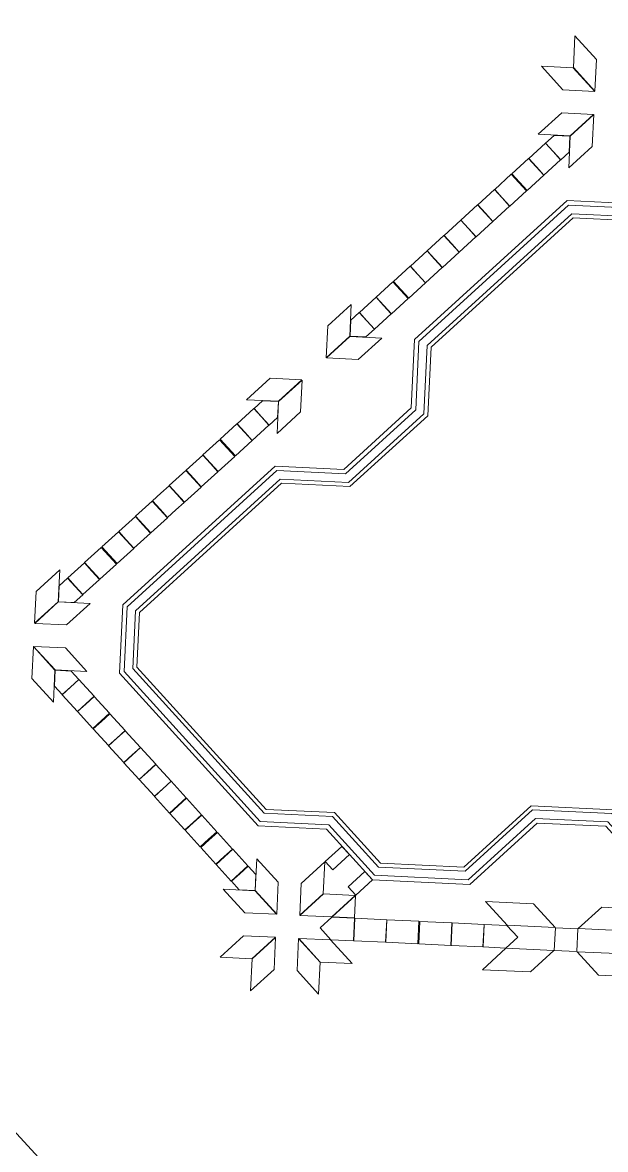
# Model space of a CAD drawing. Header units: inches. Extents: x 733725 to 1472938, y 4017711 to 8040520.
# Drawn here: x 734644.54 to 734654.89, y 4019098.42 to 4019118.41 of the extents above; entities that cross this region are included whole.
import ezdxf

# ---------------------------------------------------------------- set-up
doc = ezdxf.new("R2010")
doc.units = ezdxf.units.IN
doc.header["$MEASUREMENT"] = 0
for name, color, linetype, lineweight in [('H-HARAM2', 123, 'Continuous', 5), ('H-HARAM3', 123, 'Continuous', 5), ('H-MAFSALL', 31, 'Continuous', 13), ('VAZE-MOJOOD-IN', 252, 'Continuous', 0)]:
    doc.layers.add(name, color=color, linetype=linetype, lineweight=lineweight)
pattern_1 = [(354.99999998, (-0.961, 0.33), (0.553438968, 6.325836333), []), (354.99999998, (-0.892, 1.121), (0.553438968, 6.325836333), []), (354.99999998, (-0.823, 1.9117), (0.553438968, 6.325836333), [])]

msp = doc.modelspace()

# ---------------------------------------------------------------- hatches: boundary and pattern name
at = {"layer": 'H-HARAM2'}
h = msp.add_hatch(dxfattribs=at)
h.set_pattern_fill('PLAST', color=256, angle=-5, style=0)
h.set_pattern_definition(pattern_1)
edge = h.paths.add_edge_path()
edge.add_line((734632.731, 4019098.943), (734586.621, 4019149.885))
edge.add_line((734586.621, 4019149.885), (734697.208, 4019249.401))
edge.add_line((734697.208, 4019249.401), (734656.636, 4019294.307))
edge.add_line((734656.636, 4019294.307), (734612.593, 4019254.265))
edge.add_arc((734584.783, 4019246.201), 28.955, -31.0677, 16.1711, ccw=False)
edge.add_line((734609.585, 4019231.259), (734630.186, 4019208.599))
edge.add_line((734630.186, 4019208.599), (734617.904, 4019197.432))
edge.add_line((734617.904, 4019197.432), (734597.303, 4019220.092))
edge.add_arc((734584.783, 4019246.201), 28.955, 248.3791, 295.6179, ccw=False)
edge.add_line((734574.114, 4019219.283), (734521.152, 4019171.133))
edge.add_line((734521.152, 4019171.133), (734519.735, 4019155.04))
edge.add_line((734519.735, 4019155.04), (734510.13, 4019146.749))
edge.add_line((734510.13, 4019146.749), (734509.618, 4019135.985))
edge.add_line((734509.618, 4019135.985), (734511.003, 4019134.453))
edge.add_line((734511.003, 4019134.453), (734515.932, 4019129.031))
edge.add_line((734515.932, 4019129.031), (734518.495, 4019128.91))
edge.add_line((734518.495, 4019128.91), (734518.371, 4019126.305))
edge.add_line((734518.371, 4019126.305), (734518.431, 4019126.238))
edge.add_line((734518.431, 4019126.238), (734518.193, 4019121.231))
edge.add_line((734518.193, 4019121.231), (734532.114, 4019121.216))
edge.add_line((734532.114, 4019121.216), (734533.331, 4019119.845))
edge.add_line((734533.331, 4019119.845), (734566.504, 4019083.356))
edge.add_line((734566.504, 4019083.356), (734585.293, 4019100.438))
edge.add_line((734585.293, 4019100.438), (734607.504, 4019076.008))
edge.add_line((734607.504, 4019076.008), (734632.731, 4019098.943))
h = msp.add_hatch(dxfattribs=at)
h.set_pattern_fill('PLAST', color=256, angle=-5, style=0)
h.set_pattern_definition(pattern_1)
edge = h.paths.add_edge_path()
edge.add_line((734632.731, 4019098.943), (734586.621, 4019149.885))
edge.add_line((734586.621, 4019149.885), (734697.208, 4019249.401))
edge.add_line((734697.208, 4019249.401), (734656.636, 4019294.307))
edge.add_line((734656.636, 4019294.307), (734612.593, 4019254.265))
edge.add_arc((734584.783, 4019246.201), 28.955, -31.0677, 16.1711, ccw=False)
edge.add_line((734609.585, 4019231.259), (734630.186, 4019208.599))
edge.add_line((734630.186, 4019208.599), (734617.904, 4019197.432))
edge.add_line((734617.904, 4019197.432), (734597.303, 4019220.092))
edge.add_arc((734584.783, 4019246.201), 28.955, 248.3791, 295.6179, ccw=False)
edge.add_line((734574.114, 4019219.283), (734521.152, 4019171.133))
edge.add_line((734521.152, 4019171.133), (734519.735, 4019155.04))
edge.add_line((734519.735, 4019155.04), (734510.13, 4019146.749))
edge.add_line((734510.13, 4019146.749), (734509.618, 4019135.985))
edge.add_line((734509.618, 4019135.985), (734511.003, 4019134.453))
edge.add_line((734511.003, 4019134.453), (734515.932, 4019129.031))
edge.add_line((734515.932, 4019129.031), (734518.495, 4019128.91))
edge.add_line((734518.495, 4019128.91), (734518.371, 4019126.305))
edge.add_line((734518.371, 4019126.305), (734518.431, 4019126.238))
edge.add_line((734518.431, 4019126.238), (734518.193, 4019121.231))
edge.add_line((734518.193, 4019121.231), (734532.114, 4019121.216))
edge.add_line((734532.114, 4019121.216), (734533.331, 4019119.845))
edge.add_line((734533.331, 4019119.845), (734566.504, 4019083.356))
edge.add_line((734566.504, 4019083.356), (734585.293, 4019100.438))
edge.add_line((734585.293, 4019100.438), (734607.504, 4019076.008))
edge.add_line((734607.504, 4019076.008), (734632.731, 4019098.943))
at = {"layer": 'H-MAFSALL'}
h = msp.add_hatch(dxfattribs=at)
h.set_pattern_fill('ANGLE', color=256, scale=0.3, angle=45, style=0)
h.set_pattern_definition([(44.999999983, (-0.0012, 0.0002), (-1.4817422595, 1.4817422604), [1.524, -0.5715]), (134.999999983, (-0.0012, 0.0002), (-1.4817422604, -1.4817422595), [1.524, -0.5715])])
edge = h.paths.add_edge_path(flags=16)
edge.add_arc((734483.445, 4019138.19), 8, -50, 310)
edge = h.paths.add_edge_path(flags=16)
edge.add_arc((735041.69, 4018744.78), 5, 130, 310)
edge.add_arc((735041.69, 4018744.78), 5, -50, 130)
edge = h.paths.add_edge_path(flags=16)
edge.add_arc((734929.449, 4018650.032), 10, 307.1029, 310)
edge.add_line((734935.877, 4018642.372), (734935.481, 4018642.057))
edge = h.paths.add_edge_path(flags=16)
edge.add_arc((734448.304, 4018988.959), 5, -50, 310)
edge = h.paths.add_edge_path(flags=16)
edge.add_arc((734929.449, 4018650.032), 10, -50, 310)
edge = h.paths.add_edge_path()
edge.add_line((734470.495, 4018819.804), (734535.003, 4018852.189))
edge.add_line((734535.003, 4018852.189), (734535.003, 4018852.189))
edge.add_line((734535.003, 4018852.189), (734572.914, 4018810.916))
edge.add_arc((734615.714, 4018815.067), 43, 185.5397, 259.5981)
edge.add_line((734607.95, 4018772.774), (734656.259, 4018720.181))
edge.add_line((734656.259, 4018720.181), (734681.017, 4018702.881))
edge.add_line((734681.017, 4018702.881), (734689.467, 4018687.669))
edge.add_line((734689.467, 4018687.669), (734694.857, 4018680.12))
edge.add_line((734694.857, 4018680.12), (734719.321, 4018651.346))
edge.add_line((734719.321, 4018651.346), (734735.321, 4018631.946))
edge.add_line((734735.321, 4018631.946), (734738.811, 4018624.304))
edge.add_line((734738.811, 4018624.304), (734748.26, 4018603.512))
edge.add_line((734748.26, 4018603.512), (734747.516, 4018601.656))
edge.add_arc((734785.506, 4018511.871), 97.491, 107.72929, 112.93457, ccw=False)
edge.add_arc((734656.551, 4018541.881), 117.492, 25.08126, 32.34036, ccw=False)
edge.add_line((734762.964, 4018591.686), (734809.18, 4018581.942))
edge.add_line((734809.18, 4018581.942), (734866.219, 4018571.729))
edge.add_line((734866.219, 4018571.729), (734867.898, 4018578.513))
edge.add_line((734867.898, 4018578.513), (734907.725, 4018615.005))
edge.add_line((734907.725, 4018615.005), (734912.431, 4018609.829))
edge.add_line((734912.431, 4018609.829), (734975.64, 4018667.103))
edge.add_line((734975.64, 4018667.103), (734970.981, 4018672.229))
edge.add_line((734970.981, 4018672.229), (735032.04, 4018727.74))
edge.add_line((735032.04, 4018727.74), (735037.306, 4018722.006))
edge.add_line((735037.306, 4018722.006), (735052.413, 4018735.663))
edge.add_line((735052.413, 4018735.663), (735059.338, 4018741.922))
edge.add_line((735059.338, 4018741.922), (735066.401, 4018748.341))
edge.add_line((735066.401, 4018748.341), (735061.106, 4018754.165))
edge.add_line((735061.106, 4018754.165), (735117.118, 4018805.091))
edge.add_line((735117.118, 4018805.091), (735104.817, 4018818.622))
edge.add_line((735104.817, 4018818.622), (734958.677, 4018685.762))
edge.add_line((734958.677, 4018685.762), (734951.519, 4018693.635))
edge.add_line((734951.519, 4018693.635), (734933.872, 4018677.591))
edge.add_line((734933.872, 4018677.591), (734905.385, 4018651.693))
edge.add_line((734905.385, 4018651.693), (734888.108, 4018635.985))
edge.add_line((734888.108, 4018635.985), (734892.767, 4018630.86))
edge.add_line((734892.767, 4018630.86), (734854.667, 4018596.221))
edge.add_line((734854.667, 4018596.221), (734784.293, 4018608.823))
edge.add_arc((734788.7, 4018633.431), 25, 217.1653, 259.8479, ccw=False)
edge.add_line((734768.777, 4018618.328), (734704.047, 4018703.715))
edge.add_line((734704.047, 4018703.715), (734708.534, 4018710.947))
edge.add_line((734708.534, 4018710.947), (734700.207, 4018716.114))
edge.add_line((734700.207, 4018716.114), (734704.039, 4018722.289))
edge.add_line((734704.039, 4018722.289), (734698.091, 4018725.98))
edge.add_line((734698.091, 4018725.98), (734702.273, 4018732.721))
edge.add_line((734702.273, 4018732.721), (734702.336, 4018732.679))
edge.add_arc((734708.117, 4018741.415), 10.475, 236.5024, 314.0512)
edge.add_line((734715.401, 4018733.886), (734717.159, 4018735.485))
edge.add_line((734717.159, 4018735.485), (734722.231, 4018740.095))
edge.add_line((734722.231, 4018740.095), (734720.065, 4018742.478))
edge.add_line((734720.065, 4018742.478), (734726.132, 4018747.994))
edge.add_line((734726.132, 4018747.994), (734719.41, 4018755.387))
edge.add_line((734719.41, 4018755.387), (734713.218, 4018749.758))
edge.add_line((734713.218, 4018749.758), (734710.291, 4018752.978))
edge.add_line((734710.291, 4018752.978), (734716.483, 4018758.607))
edge.add_line((734716.483, 4018758.607), (734709.759, 4018766.003))
edge.add_line((734709.759, 4018766.003), (734703.567, 4018760.373))
edge.add_line((734703.567, 4018760.373), (734700.64, 4018763.593))
edge.add_line((734700.64, 4018763.593), (734706.832, 4018769.222))
edge.add_line((734706.832, 4018769.222), (734700.111, 4018776.616))
edge.add_line((734700.111, 4018776.616), (734694.4, 4018771.424))
edge.add_line((734694.4, 4018771.424), (734692.234, 4018773.807))
edge.add_line((734692.234, 4018773.807), (734686.631, 4018768.713))
edge.add_line((734686.631, 4018768.713), (734683.931, 4018766.258))
edge.add_arc((734691.488, 4018755.604), 13.062, 125.3471, 234.1486)
edge.add_line((734683.838, 4018745.017), (734679.674, 4018738.306))
edge.add_line((734679.674, 4018738.306), (734673.726, 4018741.996))
edge.add_line((734673.726, 4018741.996), (734673.41, 4018741.491))
edge.add_line((734673.41, 4018741.491), (734673.274, 4018741.576))
edge.add_line((734673.274, 4018741.576), (734669.424, 4018735.372))
edge.add_line((734669.424, 4018735.372), (734662.891, 4018739.425))
edge.add_line((734662.891, 4018739.425), (734661.12, 4018740.524))
edge.add_line((734661.12, 4018740.524), (734662.269, 4018742.424))
edge.add_line((734662.269, 4018742.424), (734639.091, 4018767.919))
edge.add_line((734639.091, 4018767.919), (734644.863, 4018773.166))
edge.add_line((734644.863, 4018773.166), (734641.27, 4018777.117))
edge.add_line((734641.27, 4018777.117), (734635.499, 4018771.87))
edge.add_line((734635.499, 4018771.87), (734624.539, 4018783.924))
edge.add_line((734624.539, 4018783.924), (734623.801, 4018783.25))
edge.add_line((734623.801, 4018783.25), (734611.491, 4018796.79))
edge.add_line((734611.491, 4018796.79), (734615.969, 4018800.904))
edge.add_line((734615.969, 4018800.904), (734613.206, 4018803.943))
edge.add_line((734613.206, 4018803.943), (734611.359, 4018802.264))
edge.add_line((734611.359, 4018802.264), (734611.02, 4018802.637))
edge.add_line((734611.02, 4018802.637), (734608.08, 4018802.777))
edge.add_line((734608.08, 4018802.777), (734607.708, 4018802.438))
edge.add_line((734607.708, 4018802.438), (734600.959, 4018809.861))
edge.add_line((734600.959, 4018809.861), (734601.332, 4018810.2))
edge.add_line((734601.332, 4018810.2), (734601.471, 4018813.14))
edge.add_line((734601.471, 4018813.14), (734601.133, 4018813.512))
edge.add_line((734601.133, 4018813.512), (734602.98, 4018815.191))
edge.add_line((734602.98, 4018815.191), (734600.195, 4018818.254))
edge.add_line((734600.195, 4018818.254), (734595.696, 4018814.164))
edge.add_line((734595.696, 4018814.164), (734583.386, 4018827.704))
edge.add_line((734583.386, 4018827.704), (734584.128, 4018828.375))
edge.add_line((734584.128, 4018828.375), (734573.169, 4018840.43))
edge.add_line((734573.169, 4018840.43), (734578.94, 4018845.677))
edge.add_line((734578.94, 4018845.677), (734575.348, 4018849.628))
edge.add_line((734575.348, 4018849.628), (734569.576, 4018844.381))
edge.add_line((734569.576, 4018844.381), (734546.398, 4018869.875))
edge.add_line((734546.398, 4018869.875), (734544.397, 4018868.912))
edge.add_line((734544.397, 4018868.912), (734540.057, 4018877.668))
edge.add_line((734540.057, 4018877.668), (734546.599, 4018880.911))
edge.add_line((734546.599, 4018880.911), (734546.526, 4018881.057))
edge.add_line((734546.526, 4018881.057), (734547.06, 4018881.322))
edge.add_line((734547.06, 4018881.322), (734543.952, 4018887.593))
edge.add_line((734543.952, 4018887.593), (734551.028, 4018891.101))
edge.add_arc((734562.294, 4018897.711), 13.062, 210.4016, 319.2031)
edge.add_line((734572.182, 4018889.177), (734580.485, 4018896.725))
edge.add_line((734580.485, 4018896.725), (734578.319, 4018899.107))
edge.add_line((734578.319, 4018899.107), (734584.029, 4018904.299))
edge.add_line((734584.029, 4018904.299), (734577.183, 4018911.579))
edge.add_line((734577.183, 4018911.579), (734571.116, 4018906.063))
edge.add_line((734571.116, 4018906.063), (734568.189, 4018909.283))
edge.add_line((734568.189, 4018909.283), (734574.256, 4018914.799))
edge.add_line((734574.256, 4018914.799), (734567.532, 4018922.195))
edge.add_line((734567.532, 4018922.195), (734561.465, 4018916.679))
edge.add_line((734561.465, 4018916.679), (734558.538, 4018919.898))
edge.add_line((734558.538, 4018919.898), (734564.605, 4018925.414))
edge.add_line((734564.605, 4018925.414), (734558.008, 4018932.921))
edge.add_line((734558.008, 4018932.921), (734551.941, 4018927.405))
edge.add_line((734551.941, 4018927.405), (734549.774, 4018929.787))
edge.add_line((734549.774, 4018929.787), (734542.945, 4018923.578))
edge.add_arc((734549.637, 4018915.633), 10.388, 130.1084, 208.8482)
edge.add_line((734540.538, 4018910.621), (734533.43, 4018907.097))
edge.add_line((734533.43, 4018907.097), (734530.321, 4018913.369))
edge.add_line((734530.321, 4018913.369), (734523.81, 4018910.141))
edge.add_line((734523.81, 4018910.141), (734519.422, 4018918.991))
edge.add_line((734519.422, 4018918.991), (734518.414, 4018918.49))
edge.add_line((734518.414, 4018918.49), (734483.652, 4018963.612))
edge.add_line((734483.652, 4018963.612), (734466.216, 4018986.25))
edge.add_arc((734446.342, 4018986.524), 19.876, -0.7881, 95.2465)
edge.add_line((734444.525, 4019006.316), (734441.745, 4019010.015))
edge.add_arc((734457.733, 4019022.03), 20, 159.6381, 216.9245, ccw=False)
edge.add_line((734438.983, 4019028.989), (734449.624, 4019057.661))
edge.add_arc((734468.375, 4019050.702), 20, 132.2751, 159.6381, ccw=False)
edge.add_line((734454.921, 4019065.5), (734492.174, 4019099.369))
edge.add_line((734492.174, 4019099.369), (734492.352, 4019103.094))
edge.add_line((734492.352, 4019103.094), (734518.495, 4019128.91))
edge.add_line((734518.495, 4019128.91), (734515.932, 4019129.032))
edge.add_line((734515.932, 4019129.032), (734509.618, 4019135.985))
edge.add_line((734509.618, 4019135.985), (734510.13, 4019146.749))
edge.add_line((734510.13, 4019146.749), (734519.735, 4019155.04))
edge.add_line((734519.735, 4019155.04), (734521.152, 4019171.133))
edge.add_line((734521.152, 4019171.133), (734507.472, 4019199.486))
edge.add_line((734507.472, 4019199.486), (734476.686, 4019171.099))
edge.add_line((734476.686, 4019171.099), (734472.574, 4019167.308))
edge.add_line((734472.574, 4019167.308), (734466.913, 4019162.087))
edge.add_line((734466.913, 4019162.087), (734466.392, 4019149.251))
edge.add_line((734466.392, 4019149.251), (734473.058, 4019142.023))
edge.add_line((734473.058, 4019142.023), (734470.728, 4019136.003))
edge.add_line((734470.728, 4019136.003), (734468.209, 4019122.907))
edge.add_line((734468.209, 4019122.907), (734466.607, 4019104.847))
edge.add_line((734466.607, 4019104.847), (734464.67, 4019103.328))
edge.add_line((734464.67, 4019103.328), (734460.43, 4019099.47))
edge.add_line((734460.43, 4019099.47), (734439.912, 4019080.557))
edge.add_arc((734466.972, 4019051.099), 40, 132.5703, 159.9333)
edge.add_line((734429.4, 4019064.824), (734425.787, 4019054.932))
edge.add_arc((734492.611, 4019019.499), 75.638, 152.06563, 155.27115)
edge.add_line((734423.91, 4019051.14), (734418.436, 4019034.299))
edge.add_line((734418.436, 4019034.299), (734418.393, 4019032.833))
edge.add_arc((734464.107, 4019027.499), 46.024, 173.3446, 190.8662)
edge.add_arc((734458.101, 4019026.815), 40, 191.5252, 222.5703)
edge.add_line((734428.643, 4018999.755), (734431.55, 4018996.591))
edge.add_arc((734450.637, 4018990.594), 20.007, 162.5586, 282.582)
edge.add_line((734454.995, 4018971.068), (734472.935, 4018951.538))
edge.add_line((734472.935, 4018951.538), (734489.366, 4018933.651))
edge.add_line((734489.366, 4018933.651), (734498.083, 4018916.295))
edge.add_line((734498.083, 4018916.295), (734467.009, 4018900.695))
edge.add_line((734467.009, 4018900.695), (734457.734, 4018896.038))
edge.add_line((734457.734, 4018896.038), (734446.846, 4018890.572))
edge.add_line((734446.846, 4018890.572), (734436.474, 4018885.365))
edge.add_line((734436.474, 4018885.365), (734448.8, 4018875.981))
edge.add_line((734448.8, 4018875.981), (734461.775, 4018837.145))
edge.add_line((734461.775, 4018837.145), (734470.495, 4018819.804))

# ---------------------------------------------------------------- linework, layer by layer
at = {"layer": 'H-HARAM3'}
for points in [[(734654.35, 4019118.174), (734654.731, 4019117.755), (734654.704, 4019117.19), (734654.323, 4019117.608)], [(734654.35, 4019118.174), (734654.731, 4019117.755), (734654.704, 4019117.19), (734654.323, 4019117.608)], [(734653.755, 4019117.632), (734654.135, 4019117.214), (734654.701, 4019117.187), (734654.32, 4019117.606)], [(734653.755, 4019117.632), (734654.135, 4019117.214), (734654.701, 4019117.187), (734654.32, 4019117.606)], [(734653.697, 4019116.425), (734654.116, 4019116.805), (734654.681, 4019116.779), (734654.263, 4019116.398)], [(734653.697, 4019116.425), (734654.116, 4019116.805), (734654.681, 4019116.779), (734654.263, 4019116.398)], [(734654.239, 4019115.83), (734654.657, 4019116.21), (734654.684, 4019116.775), (734654.266, 4019116.395)], [(734654.239, 4019115.83), (734654.657, 4019116.21), (734654.684, 4019116.775), (734654.266, 4019116.395)], [(734653.979, 4019116.407), (734654.261, 4019116.394), (734654.248, 4019116.111), (734654.098, 4019115.975), (734653.964, 4019116.123), (734653.829, 4019116.271)], [(734653.979, 4019116.407), (734654.261, 4019116.394), (734654.248, 4019116.111), (734654.098, 4019115.975), (734653.964, 4019116.123), (734653.829, 4019116.271)], [(734653.826, 4019116.268), (734653.96, 4019116.12), (734654.095, 4019115.972), (734653.799, 4019115.703), (734653.664, 4019115.851), (734653.53, 4019115.999)], [(734653.826, 4019116.268), (734653.96, 4019116.12), (734654.095, 4019115.972), (734653.799, 4019115.703), (734653.664, 4019115.851), (734653.53, 4019115.999)], [(734653.527, 4019115.996), (734653.661, 4019115.848), (734653.796, 4019115.7), (734653.5, 4019115.431), (734653.365, 4019115.579), (734653.231, 4019115.727)], [(734653.527, 4019115.996), (734653.661, 4019115.848), (734653.796, 4019115.7), (734653.5, 4019115.431), (734653.365, 4019115.579), (734653.231, 4019115.727)], [(734653.219, 4019115.717), (734653.354, 4019115.569), (734653.489, 4019115.421), (734653.193, 4019115.152), (734653.058, 4019115.3), (734652.924, 4019115.448)], [(734653.219, 4019115.717), (734653.354, 4019115.569), (734653.489, 4019115.421), (734653.193, 4019115.152), (734653.058, 4019115.3), (734652.924, 4019115.448)], [(734652.92, 4019115.445), (734653.055, 4019115.297), (734653.189, 4019115.149), (734652.893, 4019114.88), (734652.759, 4019115.028), (734652.624, 4019115.176)], [(734652.92, 4019115.445), (734653.055, 4019115.297), (734653.189, 4019115.149), (734652.893, 4019114.88), (734652.759, 4019115.028), (734652.624, 4019115.176)], [(734655.422, 4019115.191), (734654.208, 4019115.249), (734651.5, 4019112.788), (734651.442, 4019111.572), (734650.244, 4019110.482), (734649.028, 4019110.54), (734646.321, 4019108.079), (734646.263, 4019106.865), (734648.724, 4019104.157), (734649.94, 4019104.099), (734650.756, 4019103.203), (734652.484, 4019103.12), (734653.68, 4019104.208), (734654.898, 4019104.15), (734655.985, 4019102.954), (734657.714, 4019102.872), (734658.611, 4019103.687), (734659.827, 4019103.629), (734662.534, 4019106.09), (734662.592, 4019107.304), (734660.131, 4019110.012), (734658.915, 4019110.07), (734657.825, 4019111.268), (734657.883, 4019112.484)], [(734655.422, 4019115.191), (734654.208, 4019115.249), (734651.5, 4019112.788), (734651.442, 4019111.572), (734650.244, 4019110.482), (734649.028, 4019110.54), (734646.321, 4019108.079), (734646.263, 4019106.865), (734648.724, 4019104.157), (734649.94, 4019104.099), (734650.756, 4019103.203), (734652.484, 4019103.12), (734653.68, 4019104.208), (734654.898, 4019104.15), (734655.985, 4019102.954), (734657.714, 4019102.872), (734658.611, 4019103.687), (734659.827, 4019103.629), (734662.534, 4019106.09), (734662.592, 4019107.304), (734660.131, 4019110.012), (734658.915, 4019110.07), (734657.825, 4019111.268), (734657.883, 4019112.484)], [(734655.385, 4019115.113), (734654.237, 4019115.168), (734651.579, 4019112.751), (734651.521, 4019111.535), (734650.273, 4019110.401), (734649.057, 4019110.459), (734646.399, 4019108.042), (734646.344, 4019106.894), (734648.761, 4019104.236), (734649.977, 4019104.178), (734650.792, 4019103.281), (734652.455, 4019103.202), (734653.651, 4019104.289), (734654.935, 4019104.228), (734656.022, 4019103.032), (734657.685, 4019102.953), (734658.582, 4019103.768), (734659.798, 4019103.71), (734662.456, 4019106.127), (734662.51, 4019107.275), (734660.094, 4019109.934), (734658.878, 4019109.991), (734657.744, 4019111.239), (734657.802, 4019112.455)], [(734655.385, 4019115.113), (734654.237, 4019115.168), (734651.579, 4019112.751), (734651.521, 4019111.535), (734650.273, 4019110.401), (734649.057, 4019110.459), (734646.399, 4019108.042), (734646.344, 4019106.894), (734648.761, 4019104.236), (734649.977, 4019104.178), (734650.792, 4019103.281), (734652.455, 4019103.202), (734653.651, 4019104.289), (734654.935, 4019104.228), (734656.022, 4019103.032), (734657.685, 4019102.953), (734658.582, 4019103.768), (734659.798, 4019103.71), (734662.456, 4019106.127), (734662.51, 4019107.275), (734660.094, 4019109.934), (734658.878, 4019109.991), (734657.744, 4019111.239), (734657.802, 4019112.455)], [(734655.316, 4019114.966), (734654.292, 4019115.015), (734651.725, 4019112.682), (734651.668, 4019111.466), (734650.328, 4019110.248), (734649.112, 4019110.306), (734646.546, 4019107.973), (734646.497, 4019106.949), (734648.83, 4019104.383), (734650.046, 4019104.325), (734650.862, 4019103.428), (734652.4, 4019103.355), (734653.596, 4019104.442), (734655.004, 4019104.375), (734656.091, 4019103.179), (734657.63, 4019103.106), (734658.527, 4019103.921), (734659.743, 4019103.863), (734662.309, 4019106.196), (734662.358, 4019107.22), (734660.024, 4019109.787), (734658.809, 4019109.845), (734657.591, 4019111.184), (734657.649, 4019112.4)], [(734655.316, 4019114.966), (734654.292, 4019115.015), (734651.725, 4019112.682), (734651.668, 4019111.466), (734650.328, 4019110.248), (734649.112, 4019110.306), (734646.546, 4019107.973), (734646.497, 4019106.949), (734648.83, 4019104.383), (734650.046, 4019104.325), (734650.862, 4019103.428), (734652.4, 4019103.355), (734653.596, 4019104.442), (734655.004, 4019104.375), (734656.091, 4019103.179), (734657.63, 4019103.106), (734658.527, 4019103.921), (734659.743, 4019103.863), (734662.309, 4019106.196), (734662.358, 4019107.22), (734660.024, 4019109.787), (734658.809, 4019109.845), (734657.591, 4019111.184), (734657.649, 4019112.4)], [(734652.621, 4019115.173), (734652.756, 4019115.025), (734652.89, 4019114.877), (734652.594, 4019114.608), (734652.46, 4019114.756), (734652.325, 4019114.904)], [(734652.621, 4019115.173), (734652.756, 4019115.025), (734652.89, 4019114.877), (734652.594, 4019114.608), (734652.46, 4019114.756), (734652.325, 4019114.904)], [(734655.283, 4019114.898), (734654.317, 4019114.944), (734651.794, 4019112.649), (734651.736, 4019111.433), (734650.354, 4019110.177), (734649.138, 4019110.235), (734646.615, 4019107.941), (734646.569, 4019106.975), (734648.863, 4019104.451), (734650.079, 4019104.393), (734650.894, 4019103.497), (734652.374, 4019103.426), (734653.57, 4019104.513), (734655.036, 4019104.444), (734656.124, 4019103.248), (734657.604, 4019103.177), (734658.501, 4019103.992), (734659.717, 4019103.935), (734662.24, 4019106.229), (734662.286, 4019107.195), (734659.992, 4019109.718), (734658.776, 4019109.776), (734657.52, 4019111.158), (734657.578, 4019112.374)], [(734655.283, 4019114.898), (734654.317, 4019114.944), (734651.794, 4019112.649), (734651.736, 4019111.433), (734650.354, 4019110.177), (734649.138, 4019110.235), (734646.615, 4019107.941), (734646.569, 4019106.975), (734648.863, 4019104.451), (734650.079, 4019104.393), (734650.894, 4019103.497), (734652.374, 4019103.426), (734653.57, 4019104.513), (734655.036, 4019104.444), (734656.124, 4019103.248), (734657.604, 4019103.177), (734658.501, 4019103.992), (734659.717, 4019103.935), (734662.24, 4019106.229), (734662.286, 4019107.195), (734659.992, 4019109.718), (734658.776, 4019109.776), (734657.52, 4019111.158), (734657.578, 4019112.374)], [(734652.174, 4019114.766), (734652.322, 4019114.901), (734652.456, 4019114.753), (734652.591, 4019114.605), (734652.443, 4019114.471), (734652.295, 4019114.336), (734652.16, 4019114.484), (734652.026, 4019114.632)], [(734652.174, 4019114.766), (734652.322, 4019114.901), (734652.456, 4019114.753), (734652.591, 4019114.605), (734652.443, 4019114.471), (734652.295, 4019114.336), (734652.16, 4019114.484), (734652.026, 4019114.632)], [(734652.023, 4019114.629), (734652.157, 4019114.481), (734652.292, 4019114.333), (734651.996, 4019114.064), (734651.861, 4019114.212), (734651.727, 4019114.36)], [(734652.023, 4019114.629), (734652.157, 4019114.481), (734652.292, 4019114.333), (734651.996, 4019114.064), (734651.861, 4019114.212), (734651.727, 4019114.36)], [(734651.723, 4019114.357), (734651.858, 4019114.209), (734651.992, 4019114.061), (734651.696, 4019113.792), (734651.562, 4019113.94), (734651.427, 4019114.088)], [(734651.723, 4019114.357), (734651.858, 4019114.209), (734651.992, 4019114.061), (734651.696, 4019113.792), (734651.562, 4019113.94), (734651.427, 4019114.088)], [(734651.424, 4019114.085), (734651.559, 4019113.937), (734651.693, 4019113.789), (734651.397, 4019113.52), (734651.263, 4019113.668), (734651.128, 4019113.816)], [(734651.424, 4019114.085), (734651.559, 4019113.937), (734651.693, 4019113.789), (734651.397, 4019113.52), (734651.263, 4019113.668), (734651.128, 4019113.816)], [(734651.117, 4019113.806), (734651.252, 4019113.658), (734651.386, 4019113.51), (734651.09, 4019113.241), (734650.956, 4019113.389), (734650.821, 4019113.537)], [(734651.117, 4019113.806), (734651.252, 4019113.658), (734651.386, 4019113.51), (734651.09, 4019113.241), (734650.956, 4019113.389), (734650.821, 4019113.537)], [(734650.378, 4019113.407), (734649.96, 4019113.027), (734649.933, 4019112.462), (734650.351, 4019112.842)], [(734650.378, 4019113.407), (734649.96, 4019113.027), (734649.933, 4019112.462), (734650.351, 4019112.842)], [(734650.818, 4019113.534), (734650.952, 4019113.386), (734651.087, 4019113.238), (734650.791, 4019112.969), (734650.656, 4019113.117), (734650.522, 4019113.265)], [(734650.818, 4019113.534), (734650.952, 4019113.386), (734651.087, 4019113.238), (734650.791, 4019112.969), (734650.656, 4019113.117), (734650.522, 4019113.265)], [(734650.519, 4019113.262), (734650.653, 4019113.114), (734650.788, 4019112.966), (734650.638, 4019112.83), (734650.356, 4019112.843), (734650.369, 4019113.126)], [(734650.519, 4019113.262), (734650.653, 4019113.114), (734650.788, 4019112.966), (734650.638, 4019112.83), (734650.356, 4019112.843), (734650.369, 4019113.126)], [(734650.919, 4019112.812), (734650.501, 4019112.431), (734649.936, 4019112.458), (734650.354, 4019112.839)], [(734650.919, 4019112.812), (734650.501, 4019112.431), (734649.936, 4019112.458), (734650.354, 4019112.839)], [(734648.518, 4019111.716), (734648.937, 4019112.097), (734649.502, 4019112.07), (734649.083, 4019111.689)], [(734648.518, 4019111.716), (734648.937, 4019112.097), (734649.502, 4019112.07), (734649.083, 4019111.689)], [(734649.059, 4019111.121), (734649.478, 4019111.501), (734649.505, 4019112.067), (734649.086, 4019111.686)], [(734649.059, 4019111.121), (734649.478, 4019111.501), (734649.505, 4019112.067), (734649.086, 4019111.686)], [(734648.65, 4019111.562), (734648.784, 4019111.414), (734648.919, 4019111.266), (734649.068, 4019111.402), (734649.082, 4019111.685), (734648.799, 4019111.698)], [(734648.65, 4019111.562), (734648.784, 4019111.414), (734648.919, 4019111.266), (734649.068, 4019111.402), (734649.082, 4019111.685), (734648.799, 4019111.698)], [(734648.35, 4019111.29), (734648.485, 4019111.142), (734648.619, 4019110.994), (734648.915, 4019111.264), (734648.781, 4019111.412), (734648.646, 4019111.559)], [(734648.35, 4019111.29), (734648.485, 4019111.142), (734648.619, 4019110.994), (734648.915, 4019111.264), (734648.781, 4019111.412), (734648.646, 4019111.559)], [(734648.051, 4019111.018), (734648.186, 4019110.87), (734648.32, 4019110.722), (734648.616, 4019110.991), (734648.482, 4019111.139), (734648.347, 4019111.287)], [(734648.051, 4019111.018), (734648.186, 4019110.87), (734648.32, 4019110.722), (734648.616, 4019110.991), (734648.482, 4019111.139), (734648.347, 4019111.287)], [(734647.744, 4019110.739), (734647.879, 4019110.591), (734648.013, 4019110.443), (734648.309, 4019110.712), (734648.175, 4019110.86), (734648.04, 4019111.008)], [(734647.744, 4019110.739), (734647.879, 4019110.591), (734648.013, 4019110.443), (734648.309, 4019110.712), (734648.175, 4019110.86), (734648.04, 4019111.008)], [(734647.445, 4019110.467), (734647.579, 4019110.319), (734647.714, 4019110.171), (734648.01, 4019110.44), (734647.875, 4019110.588), (734647.741, 4019110.736)], [(734647.445, 4019110.467), (734647.579, 4019110.319), (734647.714, 4019110.171), (734648.01, 4019110.44), (734647.875, 4019110.588), (734647.741, 4019110.736)], [(734647.146, 4019110.195), (734647.28, 4019110.047), (734647.415, 4019109.899), (734647.711, 4019110.168), (734647.576, 4019110.316), (734647.442, 4019110.464)], [(734647.146, 4019110.195), (734647.28, 4019110.047), (734647.415, 4019109.899), (734647.711, 4019110.168), (734647.576, 4019110.316), (734647.442, 4019110.464)], [(734646.994, 4019110.058), (734646.846, 4019109.923), (734646.981, 4019109.775), (734647.115, 4019109.627), (734647.263, 4019109.762), (734647.411, 4019109.896), (734647.277, 4019110.044), (734647.142, 4019110.192)], [(734646.994, 4019110.058), (734646.846, 4019109.923), (734646.981, 4019109.775), (734647.115, 4019109.627), (734647.263, 4019109.762), (734647.411, 4019109.896), (734647.277, 4019110.044), (734647.142, 4019110.192)], [(734646.547, 4019109.651), (734646.682, 4019109.503), (734646.816, 4019109.355), (734647.112, 4019109.624), (734646.978, 4019109.772), (734646.843, 4019109.92)], [(734646.547, 4019109.651), (734646.682, 4019109.503), (734646.816, 4019109.355), (734647.112, 4019109.624), (734646.978, 4019109.772), (734646.843, 4019109.92)], [(734646.248, 4019109.379), (734646.382, 4019109.231), (734646.517, 4019109.083), (734646.813, 4019109.352), (734646.678, 4019109.5), (734646.544, 4019109.648)], [(734646.248, 4019109.379), (734646.382, 4019109.231), (734646.517, 4019109.083), (734646.813, 4019109.352), (734646.678, 4019109.5), (734646.544, 4019109.648)], [(734645.949, 4019109.107), (734646.083, 4019108.959), (734646.218, 4019108.811), (734646.514, 4019109.08), (734646.379, 4019109.228), (734646.245, 4019109.376)], [(734645.949, 4019109.107), (734646.083, 4019108.959), (734646.218, 4019108.811), (734646.514, 4019109.08), (734646.379, 4019109.228), (734646.245, 4019109.376)], [(734645.642, 4019108.828), (734645.776, 4019108.68), (734645.911, 4019108.532), (734646.207, 4019108.801), (734646.072, 4019108.949), (734645.938, 4019109.097)], [(734645.642, 4019108.828), (734645.776, 4019108.68), (734645.911, 4019108.532), (734646.207, 4019108.801), (734646.072, 4019108.949), (734645.938, 4019109.097)], [(734645.342, 4019108.556), (734645.477, 4019108.408), (734645.611, 4019108.26), (734645.907, 4019108.529), (734645.773, 4019108.677), (734645.638, 4019108.825)], [(734645.342, 4019108.556), (734645.477, 4019108.408), (734645.611, 4019108.26), (734645.907, 4019108.529), (734645.773, 4019108.677), (734645.638, 4019108.825)], [(734645.199, 4019108.698), (734644.78, 4019108.318), (734644.753, 4019107.753), (734645.172, 4019108.133)], [(734645.199, 4019108.698), (734644.78, 4019108.318), (734644.753, 4019107.753), (734645.172, 4019108.133)], [(734645.19, 4019108.417), (734645.176, 4019108.134), (734645.459, 4019108.121), (734645.608, 4019108.257), (734645.474, 4019108.405), (734645.339, 4019108.553)], [(734645.19, 4019108.417), (734645.176, 4019108.134), (734645.459, 4019108.121), (734645.608, 4019108.257), (734645.474, 4019108.405), (734645.339, 4019108.553)], [(734645.74, 4019108.103), (734645.321, 4019107.723), (734644.756, 4019107.75), (734645.175, 4019108.13)], [(734645.74, 4019108.103), (734645.321, 4019107.723), (734644.756, 4019107.75), (734645.175, 4019108.13)], [(734645.087, 4019106.355), (734644.707, 4019106.773), (734644.733, 4019107.338), (734645.114, 4019106.92)], [(734645.087, 4019106.355), (734644.707, 4019106.773), (734644.733, 4019107.338), (734645.114, 4019106.92)], [(734645.682, 4019106.896), (734645.302, 4019107.314), (734644.737, 4019107.341), (734645.117, 4019106.923)], [(734645.682, 4019106.896), (734645.302, 4019107.314), (734644.737, 4019107.341), (734645.117, 4019106.923)], [(734645.105, 4019106.636), (734645.118, 4019106.918), (734645.401, 4019106.905), (734645.537, 4019106.755), (734645.389, 4019106.621), (734645.241, 4019106.486)], [(734645.105, 4019106.636), (734645.118, 4019106.918), (734645.401, 4019106.905), (734645.537, 4019106.755), (734645.389, 4019106.621), (734645.241, 4019106.486)], [(734645.244, 4019106.483), (734645.392, 4019106.617), (734645.54, 4019106.752), (734645.809, 4019106.456), (734645.661, 4019106.321), (734645.513, 4019106.187)], [(734645.244, 4019106.483), (734645.392, 4019106.617), (734645.54, 4019106.752), (734645.809, 4019106.456), (734645.661, 4019106.321), (734645.513, 4019106.187)], [(734645.516, 4019106.184), (734645.664, 4019106.318), (734645.812, 4019106.453), (734646.081, 4019106.157), (734645.933, 4019106.022), (734645.785, 4019105.888)], [(734645.516, 4019106.184), (734645.664, 4019106.318), (734645.812, 4019106.453), (734646.081, 4019106.157), (734645.933, 4019106.022), (734645.785, 4019105.888)], [(734645.795, 4019105.877), (734645.943, 4019106.011), (734646.091, 4019106.146), (734646.36, 4019105.85), (734646.212, 4019105.715), (734646.064, 4019105.581)], [(734645.795, 4019105.877), (734645.943, 4019106.011), (734646.091, 4019106.146), (734646.36, 4019105.85), (734646.212, 4019105.715), (734646.064, 4019105.581)], [(734646.067, 4019105.577), (734646.215, 4019105.712), (734646.363, 4019105.846), (734646.632, 4019105.551), (734646.484, 4019105.416), (734646.336, 4019105.281)], [(734646.067, 4019105.577), (734646.215, 4019105.712), (734646.363, 4019105.846), (734646.632, 4019105.551), (734646.484, 4019105.416), (734646.336, 4019105.281)], [(734646.339, 4019105.278), (734646.487, 4019105.413), (734646.635, 4019105.547), (734646.904, 4019105.251), (734646.756, 4019105.117), (734646.608, 4019104.982)], [(734646.339, 4019105.278), (734646.487, 4019105.413), (734646.635, 4019105.547), (734646.904, 4019105.251), (734646.756, 4019105.117), (734646.608, 4019104.982)], [(734646.746, 4019104.831), (734646.611, 4019104.979), (734646.759, 4019105.113), (734646.907, 4019105.248), (734647.042, 4019105.1), (734647.176, 4019104.952), (734647.028, 4019104.818), (734646.88, 4019104.683)], [(734646.746, 4019104.831), (734646.611, 4019104.979), (734646.759, 4019105.113), (734646.907, 4019105.248), (734647.042, 4019105.1), (734647.176, 4019104.952), (734647.028, 4019104.818), (734646.88, 4019104.683)], [(734646.883, 4019104.68), (734647.031, 4019104.814), (734647.179, 4019104.949), (734647.448, 4019104.653), (734647.3, 4019104.518), (734647.152, 4019104.384)], [(734646.883, 4019104.68), (734647.031, 4019104.814), (734647.179, 4019104.949), (734647.448, 4019104.653), (734647.3, 4019104.518), (734647.152, 4019104.384)], [(734647.155, 4019104.38), (734647.303, 4019104.515), (734647.451, 4019104.65), (734647.72, 4019104.354), (734647.572, 4019104.219), (734647.424, 4019104.085)], [(734647.155, 4019104.38), (734647.303, 4019104.515), (734647.451, 4019104.65), (734647.72, 4019104.354), (734647.572, 4019104.219), (734647.424, 4019104.085)], [(734647.427, 4019104.081), (734647.575, 4019104.216), (734647.723, 4019104.35), (734647.992, 4019104.054), (734647.844, 4019103.92), (734647.696, 4019103.785)], [(734647.427, 4019104.081), (734647.575, 4019104.216), (734647.723, 4019104.35), (734647.992, 4019104.054), (734647.844, 4019103.92), (734647.696, 4019103.785)], [(734647.706, 4019103.774), (734647.854, 4019103.909), (734648.002, 4019104.043), (734648.271, 4019103.747), (734648.123, 4019103.613), (734647.975, 4019103.478)], [(734647.706, 4019103.774), (734647.854, 4019103.909), (734648.002, 4019104.043), (734648.271, 4019103.747), (734648.123, 4019103.613), (734647.975, 4019103.478)], [(734650.048, 4019103.38), (734650.344, 4019103.649), (734650.211, 4019103.795), (734649.915, 4019103.526)], [(734650.048, 4019103.38), (734650.344, 4019103.649), (734650.211, 4019103.795), (734649.915, 4019103.526)], [(734647.978, 4019103.475), (734648.126, 4019103.61), (734648.274, 4019103.744), (734648.543, 4019103.448), (734648.395, 4019103.314), (734648.247, 4019103.179)], [(734647.978, 4019103.475), (734648.126, 4019103.61), (734648.274, 4019103.744), (734648.543, 4019103.448), (734648.395, 4019103.314), (734648.247, 4019103.179)], [(734648.25, 4019103.176), (734648.398, 4019103.31), (734648.546, 4019103.445), (734648.682, 4019103.295), (734648.669, 4019103.013), (734648.386, 4019103.026)], [(734648.25, 4019103.176), (734648.398, 4019103.31), (734648.546, 4019103.445), (734648.682, 4019103.295), (734648.669, 4019103.013), (734648.386, 4019103.026)], [(734648.7, 4019103.576), (734649.081, 4019103.158), (734649.054, 4019102.593), (734648.673, 4019103.011)], [(734648.7, 4019103.576), (734649.081, 4019103.158), (734649.054, 4019102.593), (734648.673, 4019103.011)], [(734649.907, 4019103.519), (734649.489, 4019103.138), (734649.462, 4019102.573), (734649.881, 4019102.954)], [(734649.907, 4019103.519), (734649.489, 4019103.138), (734649.462, 4019102.573), (734649.881, 4019102.954)], [(734650.323, 4019103.077), (734650.619, 4019103.346), (734650.752, 4019103.2), (734650.456, 4019102.931)], [(734650.323, 4019103.077), (734650.619, 4019103.346), (734650.752, 4019103.2), (734650.456, 4019102.931)], [(734648.105, 4019103.035), (734648.485, 4019102.617), (734649.05, 4019102.59), (734648.67, 4019103.008)], [(734648.105, 4019103.035), (734648.485, 4019102.617), (734649.05, 4019102.59), (734648.67, 4019103.008)], [(734650.449, 4019102.924), (734650.03, 4019102.543), (734649.465, 4019102.57), (734649.884, 4019102.951)], [(734650.449, 4019102.924), (734650.03, 4019102.543), (734649.465, 4019102.57), (734649.884, 4019102.951)], [(734650.454, 4019102.922), (734650.036, 4019102.543), (734650.435, 4019102.524)], [(734650.454, 4019102.922), (734650.036, 4019102.543), (734650.435, 4019102.524)], [(734653.144, 4019102.395), (734652.763, 4019102.814), (734653.614, 4019102.773), (734653.995, 4019102.354)], [(734653.144, 4019102.395), (734652.763, 4019102.814), (734653.614, 4019102.773), (734653.995, 4019102.354)], [(734655.26, 4019102.294), (734655.678, 4019102.675), (734654.828, 4019102.715), (734654.409, 4019102.335)], [(734655.26, 4019102.294), (734655.678, 4019102.675), (734654.828, 4019102.715), (734654.409, 4019102.335)], [(734650.416, 4019102.12), (734650.435, 4019102.52), (734650.032, 4019102.539), (734649.822, 4019102.348), (734650.013, 4019102.139)], [(734650.416, 4019102.12), (734650.435, 4019102.52), (734650.032, 4019102.539), (734649.822, 4019102.348), (734650.013, 4019102.139)], [(734650.439, 4019102.519), (734650.42, 4019102.12), (734650.987, 4019102.093), (734651.006, 4019102.492)], [(734650.439, 4019102.519), (734650.42, 4019102.12), (734650.987, 4019102.093), (734651.006, 4019102.492)], [(734651.01, 4019102.492), (734650.991, 4019102.093), (734651.557, 4019102.066), (734651.576, 4019102.465)], [(734651.01, 4019102.492), (734650.991, 4019102.093), (734651.557, 4019102.066), (734651.576, 4019102.465)], [(734651.578, 4019102.065), (734652.144, 4019102.038), (734652.163, 4019102.437), (734651.597, 4019102.464)], [(734651.578, 4019102.065), (734652.144, 4019102.038), (734652.163, 4019102.437), (734651.597, 4019102.464)], [(734652.168, 4019102.437), (734652.149, 4019102.037), (734652.716, 4019102.011), (734652.735, 4019102.41)], [(734652.168, 4019102.437), (734652.149, 4019102.037), (734652.716, 4019102.011), (734652.735, 4019102.41)], [(734652.739, 4019102.41), (734652.72, 4019102.01), (734653.123, 4019101.991), (734653.332, 4019102.181), (734653.142, 4019102.391)], [(734652.739, 4019102.41), (734652.72, 4019102.01), (734653.123, 4019101.991), (734653.332, 4019102.181), (734653.142, 4019102.391)], [(734648.047, 4019101.828), (734648.466, 4019102.208), (734649.031, 4019102.181), (734648.612, 4019101.801)], [(734648.047, 4019101.828), (734648.466, 4019102.208), (734649.031, 4019102.181), (734648.612, 4019101.801)], [(734654.401, 4019102.331), (734654.002, 4019102.35), (734653.983, 4019101.95), (734654.382, 4019101.931)], [(734654.401, 4019102.331), (734654.002, 4019102.35), (734653.983, 4019101.95), (734654.382, 4019101.931)], [(734648.589, 4019101.233), (734649.007, 4019101.613), (734649.034, 4019102.178), (734648.615, 4019101.798)], [(734648.589, 4019101.233), (734649.007, 4019101.613), (734649.034, 4019102.178), (734648.615, 4019101.798)], [(734649.796, 4019101.175), (734649.415, 4019101.594), (734649.442, 4019102.159), (734649.823, 4019101.74)], [(734649.796, 4019101.175), (734649.415, 4019101.594), (734649.442, 4019102.159), (734649.823, 4019101.74)], [(734650.391, 4019101.716), (734650.011, 4019102.135), (734649.446, 4019102.162), (734649.826, 4019101.743)], [(734650.391, 4019101.716), (734650.011, 4019102.135), (734649.446, 4019102.162), (734649.826, 4019101.743)], [(734653.124, 4019101.987), (734652.706, 4019101.606), (734653.557, 4019101.566), (734653.975, 4019101.946)], [(734653.124, 4019101.987), (734652.706, 4019101.606), (734653.557, 4019101.566), (734653.975, 4019101.946)], [(734655.24, 4019101.886), (734655.621, 4019101.467), (734654.77, 4019101.508), (734654.39, 4019101.926)], [(734655.24, 4019101.886), (734655.621, 4019101.467), (734654.77, 4019101.508), (734654.39, 4019101.926)]]:
    msp.add_lwpolyline(points, close=True, dxfattribs=at)
at = {"layer": 'VAZE-MOJOOD-IN'}
msp.add_lwpolyline([(734598.452, 4019043.803), (734606.624, 4019051.289), (734612.621, 4019056.783), (734611.781, 4019057.673), (734635.216, 4019079.277), (734643.94, 4019069.74), (734652.744, 4019077.848), (734653.182, 4019077.346), (734658.704, 4019082.585), (734660.042, 4019081.204), (734665.07, 4019085.819), (734659.106, 4019091.74), (734650.49, 4019092.103), (734630.121, 4019114.296), (734631.229, 4019115.306), (734624.322, 4019122.855), (734623.143, 4019121.805), (734602.774, 4019143.899), (734603.146, 4019152.616), (734629.532, 4019176.83), (734625.055, 4019181.735), (734587.563, 4019148.508), (734609.893, 4019124.24), (734584.766, 4019101.1)], dxfattribs=at)

doc.saveas('drawing.dxf')
